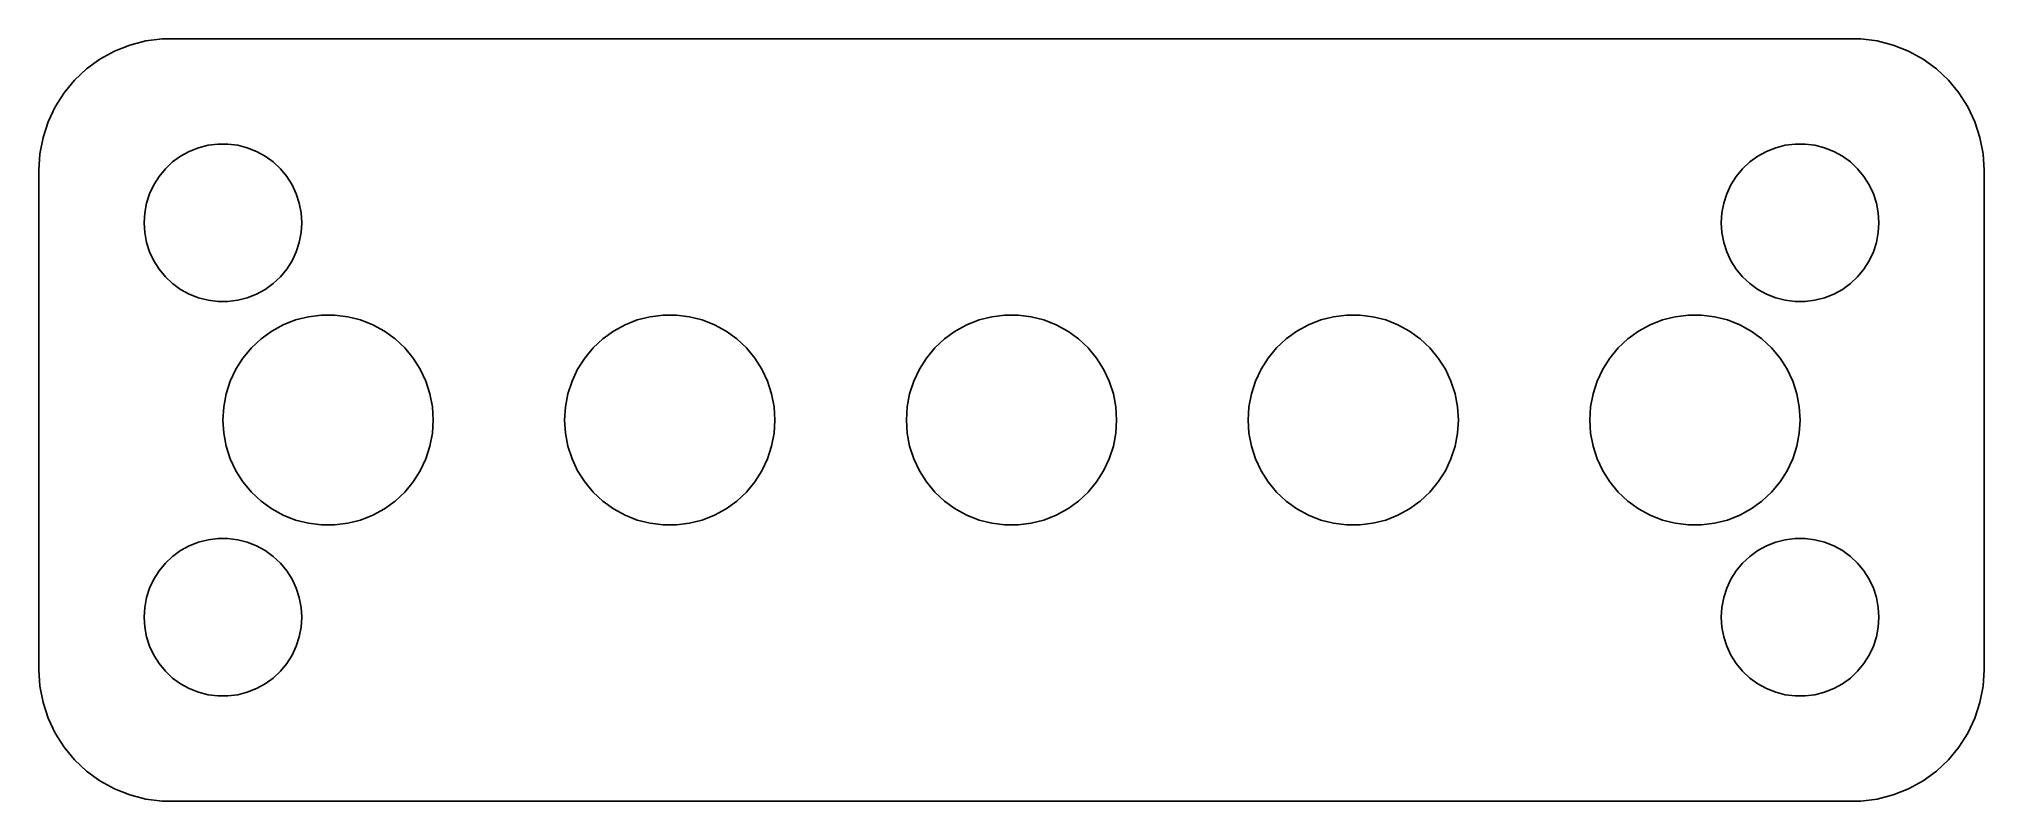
# Model space of a CAD drawing. Header units: metres. Extents: x -37 to 37, y -14.5 to 14.5.
import ezdxf

# ---------------------------------------------------------------- set-up
doc = ezdxf.new("R2010")
doc.units = ezdxf.units.M

msp = doc.modelspace()

# ---------------------------------------------------------------- linework, layer by layer
for p, q in [((-33.5451, 14.2553), (-34.1289, 14.0241)), ((-32.9369, 14.4114), (-33.5451, 14.2553)), ((-32.3139, 14.4901), (-32.9369, 14.4114)), ((32.3139, 14.4901), (-32.3139, 14.4901)), ((32.9369, 14.4114), (32.3139, 14.4901)), ((33.5451, 14.2553), (32.9369, 14.4114)), ((34.1289, 14.0241), (33.5451, 14.2553)), ((-35.1871, 13.3526), (-35.6448, 12.9227)), ((-34.6791, 13.7216), (-35.1871, 13.3526)), ((-34.1289, 14.0241), (-34.6791, 13.7216)), ((34.6791, 13.7216), (34.1289, 14.0241)), ((35.1871, 13.3526), (34.6791, 13.7216)), ((35.6448, 12.9227), (35.1871, 13.3526)), ((-35.6448, 12.9227), (-36.0451, 12.4389)), ((36.0451, 12.4389), (35.6448, 12.9227)), ((-36.3815, 11.9088), (-36.6489, 11.3406)), ((-36.0451, 12.4389), (-36.3815, 11.9088)), ((36.3815, 11.9088), (36.0451, 12.4389)), ((36.6489, 11.3406), (36.3815, 11.9088)), ((-36.6489, 11.3406), (-36.8429, 10.7434)), ((36.8429, 10.7434), (36.6489, 11.3406)), ((-36.8429, 10.7434), (-36.9606, 10.1267)), ((-30.927, 10.3532), (-30.5621, 10.4469)), ((-30.5621, 10.4469), (-30.1884, 10.4941)), ((-30.1884, 10.4941), (-29.8116, 10.4941)), ((-29.8116, 10.4941), (-29.4379, 10.4469)), ((-29.4379, 10.4469), (-29.0729, 10.3532)), ((29.0729, 10.3532), (29.4379, 10.4469)), ((29.4379, 10.4469), (29.8116, 10.4941)), ((29.8116, 10.4941), (30.1884, 10.4941)), ((30.1884, 10.4941), (30.5621, 10.4469)), ((30.5621, 10.4469), (30.927, 10.3532)), ((36.9606, 10.1267), (36.8429, 10.7434)), ((-36.9606, 10.1267), (-37, 9.5)), ((-32.1869, 9.55363), (-31.9123, 9.81154)), ((-31.9123, 9.81154), (-31.6075, 10.033)), ((-31.6075, 10.033), (-31.2773, 10.2145)), ((-31.2773, 10.2145), (-30.927, 10.3532)), ((-29.0729, 10.3532), (-28.7227, 10.2145)), ((-28.7227, 10.2145), (-28.3925, 10.033)), ((-28.3925, 10.033), (-28.0877, 9.81154)), ((-28.0877, 9.81154), (-27.8131, 9.55363)), ((27.8131, 9.55363), (28.0877, 9.81154)), ((28.0877, 9.81154), (28.3925, 10.033)), ((28.3925, 10.033), (28.7227, 10.2145)), ((28.7227, 10.2145), (29.0729, 10.3532)), ((30.927, 10.3532), (31.2773, 10.2145)), ((31.2773, 10.2145), (31.6075, 10.033)), ((31.6075, 10.033), (31.9123, 9.81154)), ((31.9123, 9.81154), (32.1869, 9.55363)), ((37, 9.5), (36.9606, 10.1267)), ((-37, 9.5), (-37, -9.5)), ((-32.7893, 8.60437), (-32.6289, 8.94525)), ((-32.6289, 8.94525), (-32.427, 9.26335)), ((-32.427, 9.26335), (-32.1869, 9.55363)), ((-27.8131, 9.55363), (-27.5729, 9.26335)), ((-27.5729, 9.26335), (-27.3711, 8.94525)), ((-27.3711, 8.94525), (-27.2107, 8.60437)), ((27.2107, 8.60437), (27.3711, 8.94525)), ((27.3711, 8.94525), (27.5729, 9.26335)), ((27.5729, 9.26335), (27.8131, 9.55363)), ((32.1869, 9.55363), (32.427, 9.26335)), ((32.427, 9.26335), (32.6289, 8.94525)), ((32.6289, 8.94525), (32.7893, 8.60437)), ((37, -9.5), (37, 9.5)), ((-32.9763, 7.87599), (-32.9057, 8.24606)), ((-32.9057, 8.24606), (-32.7893, 8.60437)), ((-27.2107, 8.60437), (-27.0942, 8.24606)), ((-27.0942, 8.24606), (-27.0237, 7.87599)), ((27.0237, 7.87599), (27.0942, 8.24606)), ((27.0942, 8.24606), (27.2107, 8.60437)), ((32.7893, 8.60437), (32.9057, 8.24606)), ((32.9057, 8.24606), (32.9763, 7.87599)), ((-33, 7.5), (-32.9763, 7.87599)), ((-32.9763, 7.12399), (-33, 7.5)), ((-27.0237, 7.87599), (-27, 7.5)), ((-27, 7.5), (-27.0237, 7.12399)), ((27, 7.5), (27.0237, 7.87599)), ((27.0237, 7.12399), (27, 7.5)), ((32.9763, 7.87599), (33, 7.5)), ((33, 7.5), (32.9763, 7.12399)), ((-32.9057, 6.75392), (-32.9763, 7.12399)), ((-32.7893, 6.39561), (-32.9057, 6.75392)), ((-27.0942, 6.75392), (-27.2107, 6.39561)), ((-27.0237, 7.12399), (-27.0942, 6.75392)), ((27.0942, 6.75392), (27.0237, 7.12399)), ((27.2107, 6.39561), (27.0942, 6.75392)), ((32.9057, 6.75392), (32.7893, 6.39561)), ((32.9763, 7.12399), (32.9057, 6.75392)), ((-32.6289, 6.05473), (-32.7893, 6.39561)), ((-32.427, 5.73663), (-32.6289, 6.05473)), ((-27.3711, 6.05473), (-27.5729, 5.73663)), ((-27.2107, 6.39561), (-27.3711, 6.05473)), ((27.3711, 6.05473), (27.2107, 6.39561)), ((27.5729, 5.73663), (27.3711, 6.05473)), ((32.6289, 6.05473), (32.427, 5.73663)), ((32.7893, 6.39561), (32.6289, 6.05473)), ((-32.1869, 5.44635), (-32.427, 5.73663)), ((-31.9123, 5.18845), (-32.1869, 5.44635)), ((-31.6075, 4.96701), (-31.9123, 5.18845)), ((-28.0877, 5.18845), (-28.3925, 4.96701)), ((-27.8131, 5.44635), (-28.0877, 5.18845)), ((-27.5729, 5.73663), (-27.8131, 5.44635)), ((27.8131, 5.44635), (27.5729, 5.73663)), ((28.0877, 5.18845), (27.8131, 5.44635)), ((28.3925, 4.96701), (28.0877, 5.18845)), ((31.9123, 5.18845), (31.6075, 4.96701)), ((32.1869, 5.44635), (31.9123, 5.18845)), ((32.427, 5.73663), (32.1869, 5.44635)), ((-31.2773, 4.78551), (-31.6075, 4.96701)), ((-30.927, 4.64682), (-31.2773, 4.78551)), ((-30.5621, 4.55313), (-30.927, 4.64682)), ((-30.1884, 4.50591), (-30.5621, 4.55313)), ((-29.8116, 4.50591), (-30.1884, 4.50591)), ((-29.4379, 4.55313), (-29.8116, 4.50591)), ((-29.0729, 4.64682), (-29.4379, 4.55313)), ((-28.7227, 4.78551), (-29.0729, 4.64682)), ((-28.3925, 4.96701), (-28.7227, 4.78551)), ((28.7227, 4.78551), (28.3925, 4.96701)), ((29.0729, 4.64682), (28.7227, 4.78551)), ((29.4379, 4.55313), (29.0729, 4.64682)), ((29.8116, 4.50591), (29.4379, 4.55313)), ((30.1884, 4.50591), (29.8116, 4.50591)), ((30.5621, 4.55313), (30.1884, 4.50591)), ((30.927, 4.64682), (30.5621, 4.55313)), ((31.2773, 4.78551), (30.927, 4.64682)), ((31.6075, 4.96701), (31.2773, 4.78551)), ((-27.7031, 3.61929), (-27.2361, 3.80421)), ((-27.2361, 3.80421), (-26.7495, 3.92914)), ((-26.7495, 3.92914), (-26.2512, 3.9921)), ((-26.2512, 3.9921), (-25.7488, 3.9921)), ((-25.7488, 3.9921), (-25.2505, 3.92914)), ((-25.2505, 3.92914), (-24.7639, 3.80421)), ((-24.7639, 3.80421), (-24.2969, 3.61929)), ((-14.7031, 3.61929), (-14.2361, 3.80421)), ((-14.2361, 3.80421), (-13.7495, 3.92914)), ((-13.7495, 3.92914), (-13.2512, 3.9921)), ((-13.2512, 3.9921), (-12.7488, 3.9921)), ((-12.7488, 3.9921), (-12.2505, 3.92914)), ((-12.2505, 3.92914), (-11.7639, 3.80421)), ((-11.7639, 3.80421), (-11.2969, 3.61929)), ((-1.70311, 3.61929), (-1.23605, 3.80421)), ((-1.23605, 3.80421), (-0.749512, 3.92914)), ((-0.749512, 3.92914), (-0.25116, 3.9921)), ((-0.25116, 3.9921), (0.25116, 3.9921)), ((0.25116, 3.9921), (0.749512, 3.92914)), ((0.749512, 3.92914), (1.23605, 3.80421)), ((1.23605, 3.80421), (1.70311, 3.61929)), ((11.2969, 3.61929), (11.7639, 3.80421)), ((11.7639, 3.80421), (12.2505, 3.92914)), ((12.2505, 3.92914), (12.7488, 3.9921)), ((12.7488, 3.9921), (13.2512, 3.9921)), ((13.2512, 3.9921), (13.7495, 3.92914)), ((13.7495, 3.92914), (14.2361, 3.80421)), ((14.2361, 3.80421), (14.7031, 3.61929)), ((24.2969, 3.61929), (24.7639, 3.80421)), ((24.7639, 3.80421), (25.2505, 3.92914)), ((25.2505, 3.92914), (25.7488, 3.9921)), ((25.7488, 3.9921), (26.2512, 3.9921)), ((26.2512, 3.9921), (26.7495, 3.92914)), ((26.7495, 3.92914), (27.2361, 3.80421)), ((27.2361, 3.80421), (27.7031, 3.61929)), ((-28.9159, 2.73817), (-28.5497, 3.08205)), ((-28.5497, 3.08205), (-28.1433, 3.3773)), ((-28.1433, 3.3773), (-27.7031, 3.61929)), ((-24.2969, 3.61929), (-23.8567, 3.3773)), ((-23.8567, 3.3773), (-23.4503, 3.08205)), ((-23.4503, 3.08205), (-23.0841, 2.73817)), ((-15.9159, 2.73817), (-15.5497, 3.08205)), ((-15.5497, 3.08205), (-15.1433, 3.3773)), ((-15.1433, 3.3773), (-14.7031, 3.61929)), ((-11.2969, 3.61929), (-10.8567, 3.3773)), ((-10.8567, 3.3773), (-10.4503, 3.08205)), ((-10.4503, 3.08205), (-10.0841, 2.73817)), ((-2.91586, 2.73817), (-2.54968, 3.08205)), ((-2.54968, 3.08205), (-2.1433, 3.3773)), ((-2.1433, 3.3773), (-1.70311, 3.61929)), ((1.70311, 3.61929), (2.1433, 3.3773)), ((2.1433, 3.3773), (2.54968, 3.08205)), ((2.54968, 3.08205), (2.91586, 2.73817)), ((10.0841, 2.73817), (10.4503, 3.08205)), ((10.4503, 3.08205), (10.8567, 3.3773)), ((10.8567, 3.3773), (11.2969, 3.61929)), ((14.7031, 3.61929), (15.1433, 3.3773)), ((15.1433, 3.3773), (15.5497, 3.08205)), ((15.5497, 3.08205), (15.9159, 2.73817)), ((23.0841, 2.73817), (23.4503, 3.08205)), ((23.4503, 3.08205), (23.8567, 3.3773)), ((23.8567, 3.3773), (24.2969, 3.61929)), ((27.7031, 3.61929), (28.1433, 3.3773)), ((28.1433, 3.3773), (28.5497, 3.08205)), ((28.5497, 3.08205), (28.9159, 2.73817)), ((-29.5052, 1.927), (-29.2361, 2.35114)), ((-29.2361, 2.35114), (-28.9159, 2.73817)), ((-23.0841, 2.73817), (-22.7639, 2.35114)), ((-22.7639, 2.35114), (-22.4948, 1.927)), ((-16.5052, 1.927), (-16.2361, 2.35114)), ((-16.2361, 2.35114), (-15.9159, 2.73817)), ((-10.0841, 2.73817), (-9.76393, 2.35114)), ((-9.76393, 2.35114), (-9.49477, 1.927)), ((-3.50522, 1.927), (-3.23605, 2.35114)), ((-3.23605, 2.35114), (-2.91586, 2.73817)), ((2.91586, 2.73817), (3.23605, 2.35114)), ((3.23605, 2.35114), (3.50522, 1.927)), ((9.49477, 1.927), (9.76393, 2.35114)), ((9.76393, 2.35114), (10.0841, 2.73817)), ((15.9159, 2.73817), (16.2361, 2.35114)), ((16.2361, 2.35114), (16.5052, 1.927)), ((22.4948, 1.927), (22.7639, 2.35114)), ((22.7639, 2.35114), (23.0841, 2.73817)), ((28.9159, 2.73817), (29.2361, 2.35114)), ((29.2361, 2.35114), (29.5052, 1.927)), ((-29.7191, 1.47249), (-29.5052, 1.927)), ((-22.4948, 1.927), (-22.2809, 1.47249)), ((-16.7191, 1.47249), (-16.5052, 1.927)), ((-9.49477, 1.927), (-9.28088, 1.47249)), ((-3.7191, 1.47249), (-3.50522, 1.927)), ((3.50522, 1.927), (3.7191, 1.47249)), ((9.28088, 1.47249), (9.49477, 1.927)), ((16.5052, 1.927), (16.7191, 1.47249)), ((22.2809, 1.47249), (22.4948, 1.927)), ((29.5052, 1.927), (29.7191, 1.47249)), ((-29.9684, 0.501328), (-29.8743, 0.994751)), ((-29.8743, 0.994751), (-29.7191, 1.47249)), ((-22.2809, 1.47249), (-22.1257, 0.994751)), ((-22.1257, 0.994751), (-22.0315, 0.501328)), ((-16.9684, 0.501328), (-16.8743, 0.994751)), ((-16.8743, 0.994751), (-16.7191, 1.47249)), ((-9.28088, 1.47249), (-9.12566, 0.994751)), ((-9.12566, 0.994751), (-9.03154, 0.501328)), ((-3.96844, 0.501328), (-3.87433, 0.994751)), ((-3.87433, 0.994751), (-3.7191, 1.47249)), ((3.7191, 1.47249), (3.87433, 0.994751)), ((3.87433, 0.994751), (3.96844, 0.501328)), ((9.03154, 0.501328), (9.12566, 0.994751)), ((9.12566, 0.994751), (9.28088, 1.47249)), ((16.7191, 1.47249), (16.8743, 0.994751)), ((16.8743, 0.994751), (16.9684, 0.501328)), ((22.0315, 0.501328), (22.1257, 0.994751)), ((22.1257, 0.994751), (22.2809, 1.47249)), ((29.7191, 1.47249), (29.8743, 0.994751)), ((29.8743, 0.994751), (29.9684, 0.501328)), ((-30, 0), (-29.9684, 0.501328)), ((-29.9684, -0.501328), (-30, 0)), ((-22.0315, 0.501328), (-22, 0)), ((-22, 0), (-22.0315, -0.501328)), ((-17, 0), (-16.9684, 0.501328)), ((-16.9684, -0.501328), (-17, 0)), ((-9.03154, 0.501328), (-9, 0)), ((-9, 0), (-9.03154, -0.501328)), ((-4, 0), (-3.96844, 0.501328)), ((-3.96844, -0.501328), (-4, 0)), ((3.96844, 0.501328), (4, 0)), ((4, 0), (3.96844, -0.501328)), ((9, 0), (9.03154, 0.501328)), ((9.03154, -0.501328), (9, 0)), ((16.9684, 0.501328), (17, 0)), ((17, 0), (16.9684, -0.501328)), ((22, 0), (22.0315, 0.501328)), ((22.0315, -0.501328), (22, 0)), ((29.9684, 0.501328), (30, 0)), ((30, 0), (29.9684, -0.501328)), ((-29.8743, -0.994751), (-29.9684, -0.501328)), ((-22.0315, -0.501328), (-22.1257, -0.994751)), ((-16.8743, -0.994751), (-16.9684, -0.501328)), ((-9.03154, -0.501328), (-9.12566, -0.994751)), ((-3.87433, -0.994751), (-3.96844, -0.501328)), ((3.96844, -0.501328), (3.87433, -0.994751)), ((9.12566, -0.994751), (9.03154, -0.501328)), ((16.9684, -0.501328), (16.8743, -0.994751)), ((22.1257, -0.994751), (22.0315, -0.501328)), ((29.9684, -0.501328), (29.8743, -0.994751)), ((-29.7191, -1.47249), (-29.8743, -0.994751)), ((-29.5052, -1.927), (-29.7191, -1.47249)), ((-22.2809, -1.47249), (-22.4948, -1.927)), ((-22.1257, -0.994751), (-22.2809, -1.47249)), ((-16.7191, -1.47249), (-16.8743, -0.994751)), ((-16.5052, -1.927), (-16.7191, -1.47249)), ((-9.28088, -1.47249), (-9.49477, -1.927)), ((-9.12566, -0.994751), (-9.28088, -1.47249)), ((-3.7191, -1.47249), (-3.87433, -0.994751)), ((-3.50522, -1.927), (-3.7191, -1.47249)), ((3.7191, -1.47249), (3.50522, -1.927)), ((3.87433, -0.994751), (3.7191, -1.47249)), ((9.28088, -1.47249), (9.12566, -0.994751)), ((9.49477, -1.927), (9.28088, -1.47249)), ((16.7191, -1.47249), (16.5052, -1.927)), ((16.8743, -0.994751), (16.7191, -1.47249)), ((22.2809, -1.47249), (22.1257, -0.994751)), ((22.4948, -1.927), (22.2809, -1.47249)), ((29.7191, -1.47249), (29.5052, -1.927)), ((29.8743, -0.994751), (29.7191, -1.47249)), ((-29.2361, -2.35114), (-29.5052, -1.927)), ((-22.4948, -1.927), (-22.7639, -2.35114)), ((-16.2361, -2.35114), (-16.5052, -1.927)), ((-9.49477, -1.927), (-9.76393, -2.35114)), ((-3.23605, -2.35114), (-3.50522, -1.927)), ((3.50522, -1.927), (3.23605, -2.35114)), ((9.76393, -2.35114), (9.49477, -1.927)), ((16.5052, -1.927), (16.2361, -2.35114)), ((22.7639, -2.35114), (22.4948, -1.927)), ((29.5052, -1.927), (29.2361, -2.35114)), ((-28.9159, -2.73817), (-29.2361, -2.35114)), ((-28.5497, -3.08205), (-28.9159, -2.73817)), ((-23.0841, -2.73817), (-23.4503, -3.08205)), ((-22.7639, -2.35114), (-23.0841, -2.73817)), ((-15.9159, -2.73817), (-16.2361, -2.35114)), ((-15.5497, -3.08205), (-15.9159, -2.73817)), ((-10.0841, -2.73817), (-10.4503, -3.08205)), ((-9.76393, -2.35114), (-10.0841, -2.73817)), ((-2.91586, -2.73817), (-3.23605, -2.35114)), ((-2.54968, -3.08205), (-2.91586, -2.73817)), ((2.91586, -2.73817), (2.54968, -3.08205)), ((3.23605, -2.35114), (2.91586, -2.73817)), ((10.0841, -2.73817), (9.76393, -2.35114)), ((10.4503, -3.08205), (10.0841, -2.73817)), ((15.9159, -2.73817), (15.5497, -3.08205)), ((16.2361, -2.35114), (15.9159, -2.73817)), ((23.0841, -2.73817), (22.7639, -2.35114)), ((23.4503, -3.08205), (23.0841, -2.73817)), ((28.9159, -2.73817), (28.5497, -3.08205)), ((29.2361, -2.35114), (28.9159, -2.73817)), ((-28.1433, -3.3773), (-28.5497, -3.08205)), ((-27.7031, -3.61929), (-28.1433, -3.3773)), ((-27.2361, -3.80421), (-27.7031, -3.61929)), ((-24.2969, -3.61929), (-24.7639, -3.80421)), ((-23.8567, -3.3773), (-24.2969, -3.61929)), ((-23.4503, -3.08205), (-23.8567, -3.3773)), ((-15.1433, -3.3773), (-15.5497, -3.08205)), ((-14.7031, -3.61929), (-15.1433, -3.3773)), ((-14.2361, -3.80421), (-14.7031, -3.61929)), ((-11.2969, -3.61929), (-11.7639, -3.80421)), ((-10.8567, -3.3773), (-11.2969, -3.61929)), ((-10.4503, -3.08205), (-10.8567, -3.3773)), ((-2.1433, -3.3773), (-2.54968, -3.08205)), ((-1.70311, -3.61929), (-2.1433, -3.3773)), ((-1.23605, -3.80421), (-1.70311, -3.61929)), ((1.70311, -3.61929), (1.23605, -3.80421)), ((2.1433, -3.3773), (1.70311, -3.61929)), ((2.54968, -3.08205), (2.1433, -3.3773)), ((10.8567, -3.3773), (10.4503, -3.08205)), ((11.2969, -3.61929), (10.8567, -3.3773)), ((11.7639, -3.80421), (11.2969, -3.61929)), ((14.7031, -3.61929), (14.2361, -3.80421)), ((15.1433, -3.3773), (14.7031, -3.61929)), ((15.5497, -3.08205), (15.1433, -3.3773)), ((23.8567, -3.3773), (23.4503, -3.08205)), ((24.2969, -3.61929), (23.8567, -3.3773)), ((24.7639, -3.80421), (24.2969, -3.61929)), ((27.7031, -3.61929), (27.2361, -3.80421)), ((28.1433, -3.3773), (27.7031, -3.61929)), ((28.5497, -3.08205), (28.1433, -3.3773)), ((-26.7495, -3.92914), (-27.2361, -3.80421)), ((-26.2512, -3.9921), (-26.7495, -3.92914)), ((-25.7488, -3.9921), (-26.2512, -3.9921)), ((-25.2505, -3.92914), (-25.7488, -3.9921)), ((-24.7639, -3.80421), (-25.2505, -3.92914)), ((-13.7495, -3.92914), (-14.2361, -3.80421)), ((-13.2512, -3.9921), (-13.7495, -3.92914)), ((-12.7488, -3.9921), (-13.2512, -3.9921)), ((-12.2505, -3.92914), (-12.7488, -3.9921)), ((-11.7639, -3.80421), (-12.2505, -3.92914)), ((-0.749512, -3.92914), (-1.23605, -3.80421)), ((-0.25116, -3.9921), (-0.749512, -3.92914)), ((0.25116, -3.9921), (-0.25116, -3.9921)), ((0.749512, -3.92914), (0.25116, -3.9921)), ((1.23605, -3.80421), (0.749512, -3.92914)), ((12.2505, -3.92914), (11.7639, -3.80421)), ((12.7488, -3.9921), (12.2505, -3.92914)), ((13.2512, -3.9921), (12.7488, -3.9921)), ((13.7495, -3.92914), (13.2512, -3.9921)), ((14.2361, -3.80421), (13.7495, -3.92914)), ((25.2505, -3.92914), (24.7639, -3.80421)), ((25.7488, -3.9921), (25.2505, -3.92914)), ((26.2512, -3.9921), (25.7488, -3.9921)), ((26.7495, -3.92914), (26.2512, -3.9921)), ((27.2361, -3.80421), (26.7495, -3.92914)), ((-31.9123, -5.18845), (-31.6075, -4.96701)), ((-31.6075, -4.96701), (-31.2773, -4.78551)), ((-31.2773, -4.78551), (-30.927, -4.64682)), ((-30.927, -4.64682), (-30.5621, -4.55313)), ((-30.5621, -4.55313), (-30.1884, -4.50591)), ((-30.1884, -4.50591), (-29.8116, -4.50591)), ((-29.8116, -4.50591), (-29.4379, -4.55313)), ((-29.4379, -4.55313), (-29.0729, -4.64682)), ((-29.0729, -4.64682), (-28.7227, -4.78551)), ((-28.7227, -4.78551), (-28.3925, -4.96701)), ((-28.3925, -4.96701), (-28.0877, -5.18845)), ((28.0877, -5.18845), (28.3925, -4.96701)), ((28.3925, -4.96701), (28.7227, -4.78551)), ((28.7227, -4.78551), (29.0729, -4.64682)), ((29.0729, -4.64682), (29.4379, -4.55313)), ((29.4379, -4.55313), (29.8116, -4.50591)), ((29.8116, -4.50591), (30.1884, -4.50591)), ((30.1884, -4.50591), (30.5621, -4.55313)), ((30.5621, -4.55313), (30.927, -4.64682)), ((30.927, -4.64682), (31.2773, -4.78551)), ((31.2773, -4.78551), (31.6075, -4.96701)), ((31.6075, -4.96701), (31.9123, -5.18845)), ((-32.6289, -6.05473), (-32.427, -5.73663)), ((-32.427, -5.73663), (-32.1869, -5.44635)), ((-32.1869, -5.44635), (-31.9123, -5.18845)), ((-28.0877, -5.18845), (-27.8131, -5.44635)), ((-27.8131, -5.44635), (-27.5729, -5.73663)), ((-27.5729, -5.73663), (-27.3711, -6.05473)), ((27.3711, -6.05473), (27.5729, -5.73663)), ((27.5729, -5.73663), (27.8131, -5.44635)), ((27.8131, -5.44635), (28.0877, -5.18845)), ((31.9123, -5.18845), (32.1869, -5.44635)), ((32.1869, -5.44635), (32.427, -5.73663)), ((32.427, -5.73663), (32.6289, -6.05473)), ((-32.9057, -6.75392), (-32.7893, -6.39561)), ((-32.7893, -6.39561), (-32.6289, -6.05473)), ((-27.3711, -6.05473), (-27.2107, -6.39561)), ((-27.2107, -6.39561), (-27.0942, -6.75392)), ((27.0942, -6.75392), (27.2107, -6.39561)), ((27.2107, -6.39561), (27.3711, -6.05473)), ((32.6289, -6.05473), (32.7893, -6.39561)), ((32.7893, -6.39561), (32.9057, -6.75392)), ((-33, -7.5), (-32.9763, -7.12399)), ((-32.9763, -7.12399), (-32.9057, -6.75392)), ((-27.0942, -6.75392), (-27.0237, -7.12399)), ((-27.0237, -7.12399), (-27, -7.5)), ((27, -7.5), (27.0237, -7.12399)), ((27.0237, -7.12399), (27.0942, -6.75392)), ((32.9057, -6.75392), (32.9763, -7.12399)), ((32.9763, -7.12399), (33, -7.5)), ((-32.9763, -7.87599), (-33, -7.5)), ((-32.9057, -8.24606), (-32.9763, -7.87599)), ((-27.0237, -7.87599), (-27.0942, -8.24606)), ((-27, -7.5), (-27.0237, -7.87599)), ((27.0237, -7.87599), (27, -7.5)), ((27.0942, -8.24606), (27.0237, -7.87599)), ((32.9763, -7.87599), (32.9057, -8.24606)), ((33, -7.5), (32.9763, -7.87599)), ((-32.7893, -8.60437), (-32.9057, -8.24606)), ((-32.6289, -8.94525), (-32.7893, -8.60437)), ((-27.2107, -8.60437), (-27.3711, -8.94525)), ((-27.0942, -8.24606), (-27.2107, -8.60437)), ((27.2107, -8.60437), (27.0942, -8.24606)), ((27.3711, -8.94525), (27.2107, -8.60437)), ((32.7893, -8.60437), (32.6289, -8.94525)), ((32.9057, -8.24606), (32.7893, -8.60437)), ((-37, -9.5), (-36.9606, -10.1267)), ((-32.427, -9.26335), (-32.6289, -8.94525)), ((-32.1869, -9.55363), (-32.427, -9.26335)), ((-31.9123, -9.81154), (-32.1869, -9.55363)), ((-27.8131, -9.55363), (-28.0877, -9.81154)), ((-27.5729, -9.26335), (-27.8131, -9.55363)), ((-27.3711, -8.94525), (-27.5729, -9.26335)), ((27.5729, -9.26335), (27.3711, -8.94525)), ((27.8131, -9.55363), (27.5729, -9.26335)), ((28.0877, -9.81154), (27.8131, -9.55363)), ((32.1869, -9.55363), (31.9123, -9.81154)), ((32.427, -9.26335), (32.1869, -9.55363)), ((32.6289, -8.94525), (32.427, -9.26335)), ((36.9606, -10.1267), (37, -9.5)), ((-36.9606, -10.1267), (-36.8429, -10.7434)), ((-31.6075, -10.033), (-31.9123, -9.81154)), ((-31.2773, -10.2145), (-31.6075, -10.033)), ((-30.927, -10.3532), (-31.2773, -10.2145)), ((-30.5621, -10.4469), (-30.927, -10.3532)), ((-29.0729, -10.3532), (-29.4379, -10.4469)), ((-28.7227, -10.2145), (-29.0729, -10.3532)), ((-28.3925, -10.033), (-28.7227, -10.2145)), ((-28.0877, -9.81154), (-28.3925, -10.033)), ((28.3925, -10.033), (28.0877, -9.81154)), ((28.7227, -10.2145), (28.3925, -10.033)), ((29.0729, -10.3532), (28.7227, -10.2145)), ((29.4379, -10.4469), (29.0729, -10.3532)), ((30.927, -10.3532), (30.5621, -10.4469)), ((31.2773, -10.2145), (30.927, -10.3532)), ((31.6075, -10.033), (31.2773, -10.2145)), ((31.9123, -9.81154), (31.6075, -10.033)), ((36.8429, -10.7434), (36.9606, -10.1267)), ((-36.8429, -10.7434), (-36.6489, -11.3406)), ((-30.1884, -10.4941), (-30.5621, -10.4469)), ((-29.8116, -10.4941), (-30.1884, -10.4941)), ((-29.4379, -10.4469), (-29.8116, -10.4941)), ((29.8116, -10.4941), (29.4379, -10.4469)), ((30.1884, -10.4941), (29.8116, -10.4941)), ((30.5621, -10.4469), (30.1884, -10.4941)), ((36.6489, -11.3406), (36.8429, -10.7434)), ((-36.6489, -11.3406), (-36.3815, -11.9088)), ((36.3815, -11.9088), (36.6489, -11.3406)), ((-36.3815, -11.9088), (-36.0451, -12.4389)), ((-36.0451, -12.4389), (-35.6448, -12.9227)), ((35.6448, -12.9227), (36.0451, -12.4389)), ((36.0451, -12.4389), (36.3815, -11.9088)), ((-35.6448, -12.9227), (-35.1871, -13.3526)), ((35.1871, -13.3526), (35.6448, -12.9227)), ((-35.1871, -13.3526), (-34.6791, -13.7216)), ((-34.6791, -13.7216), (-34.1289, -14.0241)), ((-34.1289, -14.0241), (-33.5451, -14.2553)), ((33.5451, -14.2553), (34.1289, -14.0241)), ((34.1289, -14.0241), (34.6791, -13.7216)), ((34.6791, -13.7216), (35.1871, -13.3526)), ((-33.5451, -14.2553), (-32.9369, -14.4114)), ((-32.9369, -14.4114), (-32.3139, -14.4901)), ((-32.3139, -14.4901), (32.3139, -14.4901)), ((32.3139, -14.4901), (32.9369, -14.4114)), ((32.9369, -14.4114), (33.5451, -14.2553))]:
    msp.add_line(p, q)

doc.saveas('drawing.dxf')
